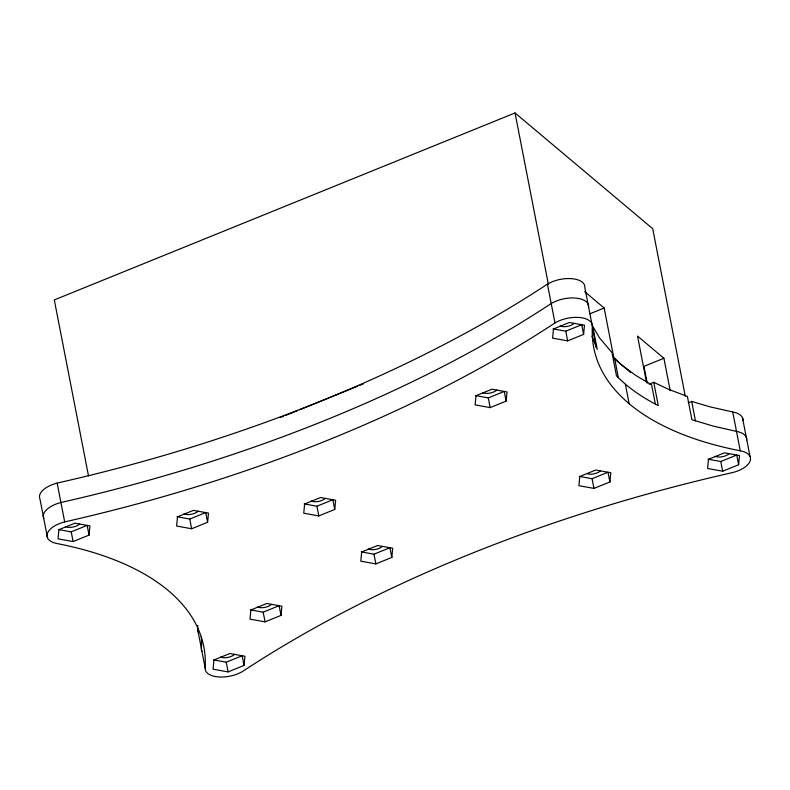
<?xml version="1.0" encoding="UTF-8"?>
<svg xmlns="http://www.w3.org/2000/svg" width="790" height="790" viewBox="0 0 790 790"><rect width="100%" height="100%" fill="white"/><g stroke="black" fill="none" stroke-linecap="round" stroke-linejoin="round"><path stroke-width="1.19" d="M89.043 535.097L89.932 525.903L74.872 523.178L58.924 529.656L58.045 538.839L73.095 541.565L89.043 535.097L87.157 525.389L71.209 531.868L58.47 529.557M207.602 522.279L208.491 513.095L193.431 510.37L177.483 516.838L176.605 526.031L191.664 528.757L207.602 522.279L205.716 512.582L189.768 519.05L177.029 516.749M244.061 665.437L244.94 656.243L229.89 653.518L213.942 659.986L213.063 669.179L228.113 671.905L244.061 665.437L242.175 655.73L226.226 662.198L213.488 659.897M281.003 615.4L281.892 606.207L266.832 603.481L250.894 609.959L250.005 619.143L265.065 621.868L281.003 615.4L279.117 605.693L263.179 612.171L250.44 609.86M334.743 509.441L335.632 500.258L320.572 497.532L304.634 504L303.745 513.194L318.804 515.919L334.743 509.441L332.857 499.744L316.918 506.212L304.18 503.911M391.82 557.434L392.699 548.24L377.64 545.515L361.702 551.983L360.813 561.177L375.872 563.902L391.82 557.434L389.934 547.727L373.986 554.195L361.247 551.894M506.123 401.142L507.012 391.949L491.953 389.223L476.015 395.701L475.126 404.885L490.185 407.61L506.123 401.142L504.237 391.435L488.299 397.913L475.56 395.602M583.603 334.407L584.481 325.213L569.432 322.488L553.484 328.966L552.605 338.15L567.655 340.875L583.603 334.407L581.717 324.7L565.768 331.178L553.03 328.867M609.9 481.94L610.788 472.746L595.729 470.02L579.781 476.488L578.902 485.682L593.952 488.408L609.9 481.94L608.014 472.232L592.065 478.701L579.327 476.4M738.62 464.747L739.499 455.553L724.45 452.828L708.502 459.296L707.613 468.49L722.672 471.215L738.62 464.747L736.734 455.04L720.786 461.508L708.047 459.207M685.276 396.254L652.708 228.705L515.04 112.96L54.303 299.924L88.51 475.916M280.203 417.634L283.62 416.251M285.901 415.323L297.307 410.691M299.588 409.773L357.751 386.162M360.033 385.244L363.449 383.851M589.755 313.857L604.153 308.021L613.958 358.482L630.795 372.633M613.958 358.482L614.581 358.226L621.602 364.901L635.506 375.28L651.612 384.809L655.384 404.223M670.206 390.695L663.896 358.255L643.969 366.343L647.247 383.209M649.192 384.157L653.745 382.311L668.468 389.292L687.379 396.432L691.902 419.717L713.805 426.254L736.497 431.389A22.713 11.188 -11 0 1 746.728 439.99M688.317 402.781L691.685 401.419L710.032 406.85L732.725 411.985A22.713 11.188 -11 0 1 742.956 420.586M592.026 336.175L597.23 349.407L592.707 326.122L599.442 337.784L611.964 352.567L616.496 375.852C628.494 388.176 643.001 397.824 658.277 405.596L653.745 382.311M584.659 291.629L604.153 308.021M663.896 358.255L637.53 336.086L646.408 381.738M742.481 417.703L750.026 456.511M732.725 411.985L740.269 450.794A22.713 11.188 -11 0 1 750.164 460.916A22.713 11.188 -11 0 1 732.853 472.499A896.522 441.462 -11 0 0 242.57 671.451A22.713 11.188 -11 0 1 217.951 676.892A22.713 11.188 -11 0 1 205.163 667.945A339.344 167.105 -11 0 0 57.275 543.599A22.713 11.188 -11 0 1 47.38 533.477A22.713 11.188 -11 0 1 64.691 521.894A896.522 441.462 -11 0 0 554.975 322.942A22.713 11.188 -11 0 1 579.593 317.511A22.713 11.188 -11 0 1 592.382 326.458A339.344 167.105 -11 0 0 740.269 450.794M720.786 461.508L722.672 471.215M691.685 401.419L695.457 420.823M625.374 384.305L629.146 403.72M614.581 358.226L618.353 377.63M592.382 326.458L584.837 287.639A22.713 11.188 -11 0 0 572.049 278.692A22.713 11.188 -11 0 0 547.431 284.133A896.522 441.462 -11 0 1 57.147 483.085A22.713 11.188 -11 0 0 39.974 499.073L47.519 537.881M592.441 327.86L596.213 347.274M565.768 331.178L567.655 340.875M592.065 478.701L593.952 488.408M515.04 112.96L548.319 284.124M547.431 284.133L554.975 322.942M488.299 397.913L490.185 407.61M373.986 554.195L375.872 563.902M316.918 506.212L318.804 515.919M263.179 612.171L265.065 621.868M226.226 662.198L228.113 671.905M189.768 519.05L191.664 528.757M197.757 625.542A339.344 167.105 -11 0 1 197.619 629.126L205.163 667.945M71.209 531.868L73.095 541.565M57.147 483.085L64.691 521.894M496.713 390.082A9.085 4.473 -11 0 1 482.542 392.729M600.222 471.097A9.085 4.473 -11 0 1 587.721 473.951M325.332 498.381A9.085 4.473 -11 0 1 311.161 501.038M382.4 546.364A9.085 4.473 -11 0 1 368.229 549.02M198.191 511.219A9.085 4.473 -11 0 1 184.021 513.875M588.609 307.043A22.713 11.188 -11 0 0 575.821 298.097A22.713 11.188 -11 0 0 551.203 303.538A896.522 441.462 -11 0 1 60.919 502.489A22.713 11.188 -11 0 0 43.746 518.477M574.182 323.347A9.085 4.473 -11 0 1 560.011 325.994M201.865 651.414A22.713 11.188 -11 0 1 201.391 648.541A339.344 167.105 -11 0 0 201.292 636.661M729.2 453.677A9.085 4.473 -11 0 1 715.029 456.334M79.622 524.037A9.085 4.473 -11 0 1 65.461 526.683M271.592 604.34A9.085 4.473 -11 0 1 257.422 606.987M234.64 654.367A9.085 4.473 -11 0 1 220.479 657.023M198.093 632.01A22.713 11.188 -11 0 1 197.619 629.126"/></g></svg>
